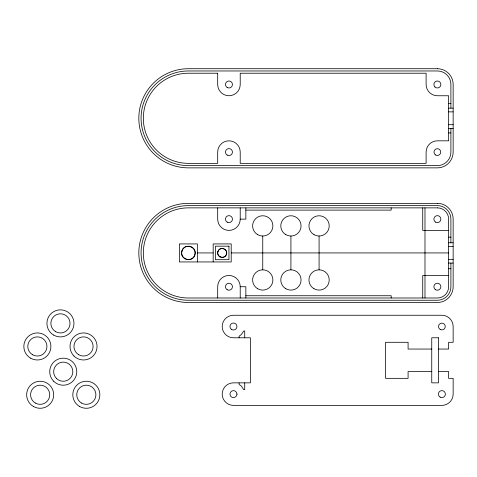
<?xml version="1.0" encoding="UTF-8"?>
<svg xmlns="http://www.w3.org/2000/svg" width="477" height="477" viewBox="0 0 477 477"><rect width="100%" height="100%" fill="white"/><g stroke="black" fill="none" stroke-linecap="round" stroke-linejoin="round"><path stroke-width="0.72" d="M448.642 103.64L450.896 103.64M448.642 108.148L453.15 108.148M448.642 111.868L453.15 111.868M448.642 124.712L453.15 124.712M448.642 128.426L453.15 128.426M448.642 132.934L450.896 132.934M245.852 210.118L391.188 210.118L391.188 207.865M217.685 207.865L217.685 219.134A11.269 11.269 0 0 0 228.954 230.397A11.269 11.269 0 0 0 240.217 219.134L245.852 219.134L245.852 207.865M448.642 230.397L422.729 230.397L422.729 207.865M448.642 237.158L450.896 237.158M448.642 242.793L453.15 242.793M448.642 246.508L453.15 246.508M197.406 252.929L213.177 252.929M231.208 252.929L448.642 252.929M448.642 259.351L453.15 259.351M448.642 263.071L453.15 263.071M448.642 268.706L450.896 268.706M448.642 275.462L422.729 275.462L422.729 297.994M217.685 297.994L217.685 286.731A11.269 11.269 0 0 1 228.954 275.462A11.269 11.269 0 0 1 240.217 286.731L245.852 286.731L245.852 297.994M245.852 295.74L391.188 295.74L391.188 297.994M431.745 349.051L408.085 349.051L408.085 342.295L385.553 342.295L385.553 378.344L408.085 378.344L408.085 371.583L431.745 371.583M438.321 349.051L448.642 349.051L448.642 342.295L453.15 342.295L453.15 326.518A11.269 11.269 0 0 0 441.881 315.255L233.462 315.255A11.269 11.269 0 0 0 222.193 326.518A11.269 11.269 0 0 0 233.462 337.788L250.359 337.788L250.359 382.852L233.462 382.852A11.269 11.269 0 0 0 222.193 394.115A11.269 11.269 0 0 0 233.462 405.384L441.881 405.384A11.269 11.269 0 0 0 453.15 394.115L453.15 378.344L448.642 378.344L448.642 371.583L438.321 371.583M236.95 394.115A3.494 3.494 0 0 0 231.715 391.092A3.494 3.494 0 0 0 231.715 397.144A3.494 3.494 0 0 0 236.95 394.115L237.206 394.115M450.896 108.148L450.896 84.489A13.517 13.517 0 0 0 437.379 70.972L188.397 70.972A47.318 47.318 0 0 0 141.079 118.29A47.318 47.318 0 0 0 188.397 165.608L437.379 165.608A13.517 13.517 0 0 0 450.896 152.085L450.896 128.426M450.896 242.793L450.896 219.134A13.517 13.517 0 0 0 437.379 205.611L188.397 205.611A47.318 47.318 0 0 0 141.079 252.929A47.318 47.318 0 0 0 188.397 300.248L437.379 300.248A13.517 13.517 0 0 0 450.896 286.731L450.896 263.071M424.983 207.865L424.983 297.994M319.083 236.032L319.083 269.827M290.916 236.032L290.916 269.827M262.749 236.032L262.749 269.827M244.725 337.788L244.725 331.026L243.681 331.026L241.428 334.49L239.09 336.207L239.09 337.788M244.725 382.852L244.725 389.614L243.681 389.614L241.428 386.149L239.09 384.361L239.09 382.852M240.217 207.865L240.217 219.134M240.217 286.731L240.217 297.994M213.177 261.945L213.177 243.92L231.208 243.92L231.208 261.945L179.382 261.945L179.382 243.92L197.406 243.92L197.406 261.945M181.862 251.182C179.298 259.482 192.994 263.155 194.926 254.682C197.49 246.376 183.794 242.71 181.862 251.182M217.84 251.767C216.129 257.3 225.257 259.744 226.545 254.098C228.256 248.565 219.128 246.114 217.84 251.767M437.379 68.718L188.397 68.718A49.572 49.572 0 0 0 138.825 118.29A49.572 49.572 0 0 0 188.397 167.862L437.379 167.862A15.771 15.771 0 0 0 453.15 152.085L453.15 84.489A15.771 15.771 0 0 0 437.379 68.718M217.685 73.225L188.397 73.225A45.065 45.065 0 0 0 143.333 118.29A45.065 45.065 0 0 0 188.397 163.355L217.685 163.355L217.685 152.085A11.269 11.269 0 0 1 228.954 140.822A11.269 11.269 0 0 1 240.217 152.085L240.217 163.355L426.11 163.355L426.11 152.085A11.269 11.269 0 0 1 437.379 140.822L448.642 140.822L448.642 95.758L437.379 95.758A11.269 11.269 0 0 1 426.11 84.489L426.11 73.225L240.217 73.225L240.217 84.489A11.269 11.269 0 0 1 228.954 95.758A11.269 11.269 0 0 1 217.685 84.489L217.685 73.225M437.379 203.357L188.397 203.357A49.572 49.572 0 0 0 138.825 252.929A49.572 49.572 0 0 0 188.397 302.501L437.379 302.501A15.771 15.771 0 0 0 453.15 286.731L453.15 219.134A15.771 15.771 0 0 0 437.379 203.357M437.379 207.865L188.397 207.865A45.065 45.065 0 0 0 143.333 252.929A45.065 45.065 0 0 0 188.397 297.994L437.379 297.994A11.269 11.269 0 0 0 448.642 286.731L448.642 219.134A11.269 11.269 0 0 0 437.379 207.865M228.954 246.168L215.431 246.168L215.431 259.691L228.954 259.691L228.954 246.168M438.506 337.788L431.745 337.788L431.745 382.852L438.506 382.852L438.506 337.788M434.911 86.957A3.494 3.494 0 0 0 440.748 85.395A3.494 3.494 0 0 0 436.473 81.114A3.494 3.494 0 0 0 434.911 86.957M227.207 87.512A3.494 3.494 0 0 0 232.448 84.489A3.494 3.494 0 0 0 227.207 81.466A3.494 3.494 0 0 0 227.207 87.512M227.207 155.108A3.494 3.494 0 0 0 232.448 152.085A3.494 3.494 0 0 0 227.207 149.062A3.494 3.494 0 0 0 227.207 155.108M435.686 155.013A3.381 3.381 0 0 0 440.76 152.085A3.381 3.381 0 0 0 435.686 149.158A3.381 3.381 0 0 0 435.686 155.013M231.715 329.547A3.494 3.494 0 0 0 236.95 326.518A3.494 3.494 0 0 0 231.715 323.495A3.494 3.494 0 0 0 231.715 329.547M440.199 329.44A3.375 3.375 0 0 0 445.256 326.518A3.375 3.375 0 0 0 440.199 323.597A3.375 3.375 0 0 0 440.199 329.44M440.14 397.144A3.494 3.494 0 0 0 445.375 394.115A3.494 3.494 0 0 0 440.14 391.092A3.494 3.494 0 0 0 440.14 397.144M185.016 258.784A6.761 6.761 0 0 0 195.153 252.929A6.761 6.761 0 0 0 185.016 247.074A6.761 6.761 0 0 0 185.016 258.784M257.681 234.672A10.142 10.142 0 0 0 272.892 225.889A10.142 10.142 0 0 0 257.681 217.113A10.142 10.142 0 0 0 257.681 234.672M285.848 234.672A10.142 10.142 0 0 0 301.059 225.889A10.142 10.142 0 0 0 285.848 217.113A10.142 10.142 0 0 0 285.848 234.672M314.015 234.672A10.142 10.142 0 0 0 329.219 225.889A10.142 10.142 0 0 0 314.015 217.113A10.142 10.142 0 0 0 314.015 234.672M257.681 288.752A10.142 10.142 0 0 0 272.892 279.969A10.142 10.142 0 0 0 257.681 271.186A10.142 10.142 0 0 0 257.681 288.752M285.848 288.752A10.142 10.142 0 0 0 301.059 279.969A10.142 10.142 0 0 0 285.848 271.186A10.142 10.142 0 0 0 285.848 288.752M314.015 288.752A10.142 10.142 0 0 0 329.219 279.969A10.142 10.142 0 0 0 314.015 271.186A10.142 10.142 0 0 0 314.015 288.752M219.939 256.835A4.508 4.508 0 0 0 226.7 252.929A4.508 4.508 0 0 0 219.939 249.03A4.508 4.508 0 0 0 219.939 256.835M435.632 289.754A3.494 3.494 0 0 0 440.867 286.731A3.494 3.494 0 0 0 435.632 283.702A3.494 3.494 0 0 0 435.632 289.754M435.632 222.157A3.494 3.494 0 0 0 440.867 219.134A3.494 3.494 0 0 0 435.632 216.105A3.494 3.494 0 0 0 435.632 222.157M227.207 289.754A3.494 3.494 0 0 0 232.448 286.731A3.494 3.494 0 0 0 227.207 283.702A3.494 3.494 0 0 0 227.207 289.754M227.207 222.157A3.494 3.494 0 0 0 232.448 219.134A3.494 3.494 0 0 0 227.207 216.105A3.494 3.494 0 0 0 227.207 222.157M79.57 406.47A13.517 13.517 0 0 0 99.848 394.765A13.517 13.517 0 0 0 79.57 383.055A13.517 13.517 0 0 0 79.57 406.47M81.537 403.059A9.576 9.576 0 0 0 95.907 394.765A9.576 9.576 0 0 0 81.537 386.471A9.576 9.576 0 0 0 81.537 403.059M33.408 406.47A13.517 13.517 0 0 0 53.686 394.765A13.517 13.517 0 0 0 33.408 383.055A13.517 13.517 0 0 0 33.408 406.47M35.381 403.059A9.576 9.576 0 0 0 49.745 394.765A9.576 9.576 0 0 0 35.381 386.471A9.576 9.576 0 0 0 35.381 403.059M53.686 381.242A13.517 13.517 0 0 0 76.308 375.184A13.517 13.517 0 0 0 59.75 358.626A13.517 13.517 0 0 0 53.686 381.242M56.477 378.458A9.576 9.576 0 0 0 72.498 374.165A9.576 9.576 0 0 0 60.77 362.437A9.576 9.576 0 0 0 56.477 378.458M30.611 358.167A13.517 13.517 0 0 0 50.89 346.457A13.517 13.517 0 0 0 30.611 334.747A13.517 13.517 0 0 0 30.611 358.167M32.579 354.751A9.576 9.576 0 0 0 46.943 346.457A9.576 9.576 0 0 0 32.579 338.163A9.576 9.576 0 0 0 32.579 354.751M53.686 335.087A13.517 13.517 0 0 0 73.971 323.376A13.517 13.517 0 0 0 53.686 311.672A13.517 13.517 0 0 0 53.686 335.087M55.66 331.67A9.576 9.576 0 0 0 70.024 323.376A9.576 9.576 0 0 0 55.66 315.082A9.576 9.576 0 0 0 55.66 331.67M73.971 356.015A13.517 13.517 0 0 0 96.587 349.957A13.517 13.517 0 0 0 80.029 333.399A13.517 13.517 0 0 0 73.971 356.015M78.741 354.751A9.576 9.576 0 0 0 93.104 346.457A9.576 9.576 0 0 0 78.741 338.163A9.576 9.576 0 0 0 78.741 354.751"/></g></svg>
